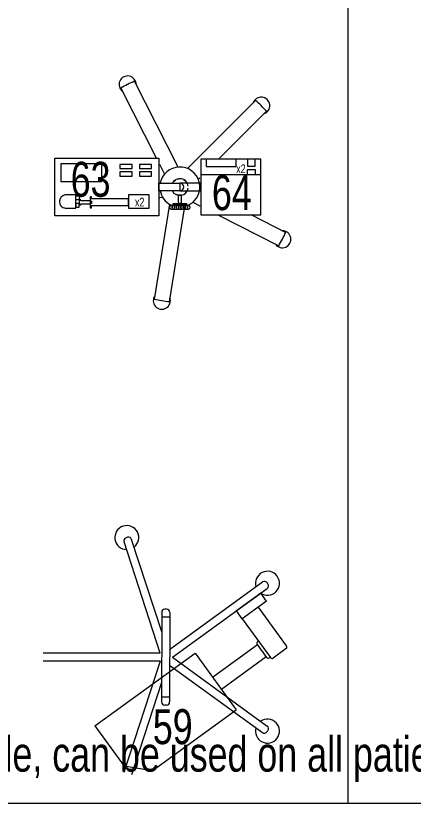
# Model space of a CAD drawing. Header units: millimetres. Extents: x 26027 to 581921, y 7230 to 233891.
# Drawn here: x 491906 to 492901, y 136760 to 138732 of the extents above; entities that cross this region are included whole.
import ezdxf

# ---------------------------------------------------------------- set-up
doc = ezdxf.new("R2010")
doc.units = ezdxf.units.MM
doc.header["$LTSCALE"] = 5
doc.linetypes.add('HIDDEN', pattern=[9.524999999999999, 6.35, -3.175])
for name, color, linetype, lineweight in [('Medical Equipment and Furniture', 163, 'Continuous', 0), ('Medical Equipment and Furniture1', 163, 'Continuous', 5), ('Medical Equipment and Furniture2', 42, 'Continuous', 13), ('Walls', 32, 'Continuous', 5)]:
    doc.layers.add(name, color=color, linetype=linetype, lineweight=lineweight)
doc.styles.add('X3G_ENTITY_257CFD', font='swisscl.ttf', dxfattribs={"height": 200})

# ---------------------------------------------------------------- blocks, each defined once
blk = doc.blocks.new('HF12177-P')
for p, q in [((0, 0), (-0.172356073249512, 0.2372277831040526)), ((0, 0), (0.1723560732495408, 0.2372277831040623)), ((-0.0196261050550533, -0.0070130161670328), (-0.1885364131370046, 0.225472078058198)), ((0.0196261050550586, -0.0070130161670328), (0.1885364131370282, 0.2254720780581989)), ((-0.1199999999999939, -0.0150130161670328), (-0.1199999999999957, -0.0190130161670323)), ((-0.1119999999999948, -0.0070130161670328), (0.1120000000000059, -0.0070130161670328)), ((-0.0999999999999943, -0.0070130161670336), (-0.0999999999999943, -0.0270130161670323)), ((0.1000000000000054, -0.0070130161670336), (0.1000000000000054, -0.0270130161670323)), ((0.120000000000005, -0.0150130161670319), (0.120000000000005, -0.0190130161670315)), ((-0.0631375151467193, -0.0270130161670323), (-0.2950583245726665, -0.1023686551157921)), ((-0.0099999999999945, -0.0307768353717535), (-0.2888779846851648, -0.1213897854416945)), ((-0.1119999999999965, -0.0270130161670323), (0.1120000000000059, -0.0270130161670323)), ((-0.0099999999999945, -0.0307768353717535), (-0.0099999999999945, -0.3240065014399303)), ((0.0100000000000051, -0.0307768353717535), (0.0100000000000051, -0.3240065014399303)), ((0.0100000000000051, -0.0307768353717535), (0.2888779846851794, -0.1213897854416901)), ((0.0631375151467357, -0.0270130161670315), (0.2950583245726759, -0.1023686551157867))]:
    blk.add_line(p, q)
for centre, radius, start, end in [((-0.1851523544721125, 0.2378273370610664), 0.03, 325.4712206343755, 286.5287793654765), ((0.1851523544721343, 0.2378273370610664), 0.03, 253.4712206343819, 214.5287793655101), ((1.07e-14, -0.0170130161670334), 0.315, 125.626734952441, 126.3732650475588), ((-0.1788282092045108, 0.2325255010857132), 0.008, 36.00000000000047, 125.6267349524374), ((0.1788282092045397, 0.232525501085723), 0.008, 54.37326504756317, 143.9999999999995), ((1.07e-14, -0.0170130161670334), 0.315, 53.6267349524407, 54.37326504755897), ((-0.182064277182004, 0.2301743600765382), 0.008, 126.3732650475615, 215.9999999999981), ((0.1820642771820293, 0.2301743600765391), 0.008, 323.9999999999943, 53.62673495243742), ((-0.1119999999999948, -0.0150130161670328), 0.008, 90, 180), ((-0.1119999999999965, -0.0190130161670323), 0.008, 180, 270), ((0.1120000000000059, -0.0150130161670328), 0.008, 5.0889e-12, 90), ((0.1120000000000059, -0.0190130161670323), 0.008, 270, 8.472999999999999e-12), ((-0.2995828026329743, -0.1143533693951433), 0.03, 37.47122063443059, 358.5287793655249), ((-0.2925861886176673, -0.1099771072461531), 0.008, 107.9999999999985, 197.6267349524409), ((1.07e-14, -0.0170130161670334), 0.315, 197.6267349524403, 198.3732650475586), ((-0.2913501206401641, -0.1137813333113335), 0.008, 198.3732650475597, 287.9999999999986)]:
    blk.add_arc(centre, radius, start, end)
blk = doc.blocks.new('MONITOR ARM PLAN')
at = {"color": 8, "linetype": 'HIDDEN'}
for p, q in [((0.02499999999997726, -0.4937500000000057, 2.884949923066148e-09), (0.02500000000003411, -0.1837499999999892, 2.884949923283001e-09)), ((0.02500000000003411, -0.1837499999999892, 2.884949923283001e-09), (0.1999999999999886, -0.1837499999999608, 2.939084461879983e-09)), ((0.1999999999999886, -0.4437499999999943, 2.939084461698109e-09), (0.1999999999999886, -0.1837499999999608, 2.939084461879983e-09)), ((0.1999999999999886, -0.4437499999999943, 2.939084461698109e-09), (0.1500000000000341, -0.4937499999999773, 2.923617450635419e-09)), ((0.02499999999997726, -0.4937500000000057, 2.884949923066148e-09), (0.1500000000000341, -0.4937499999999773, 2.923617450635419e-09))]:
    blk.add_line(p, q, dxfattribs=at)
at = {"layer": 'Medical Equipment and Furniture1'}
for p, q in [((0.02500000000003411, 0.03750000000000853), (-5.684341886080801e-14, 0.03750000000000853)), ((-5.684341886080801e-14, 0.03750000000000853), (0, -0.03749999999999432)), ((0.02500000000003411, 0.03750000000000853), (0.02500000000003411, -0.0374999999999801)), ((0.1450000000000387, 0.01250000000003126), (0.02500000000003411, 0.01250000000000284)), ((0.1500000000000341, 0.007499999999993179), (0.1500000000000341, -0.03249999999997044)), ((0.02500000000003411, -0.0374999999999801), (0, -0.03749999999999432)), ((0.02500000000003411, -0.0374999999999801), (0.1450000000000387, -0.03749999999996589)), ((0.09375, -0.0374999999999801), (0.09375, -0.04000000000000625)), ((0.1437500000000114, -0.03750000000002274), (0.1437500000000114, -0.03999999999999204)), ((0.0987500000000523, -0.04499999999998749), (0.1387500000000159, -0.04499999999998749)), ((0.1000000000000227, -0.04499999999998749), (0.0999999999999659, -0.183749999999975)), ((0.1375000000000455, -0.04499999999997328), (0.1374999999999886, -0.1837499999999608))]:
    blk.add_line(p, q, dxfattribs=at)
for centre, start, end in [((0.1450000000000387, 0.0075000000000216, -3.499747055762833e-09), 0, 90), ((0.1450000000000387, -0.03249999999998465), 270, 0), ((0.09874999999999545, -0.03999999999997783), 179.9999999999968, 270), ((0.1387500000000159, -0.03999999999999204), 270, 359.9999999999968)]:
    blk.add_arc(centre, 0.005, start, end, dxfattribs=at)
blk = doc.blocks.new('Syringe')
at = {"layer": 'Medical Equipment and Furniture2', "color": 254}
for points in [[(42.97385594014819, -11.52769231201985), (42.71385594014819, -11.52769231201985), (42.71385594014819, -11.38269231201985), (42.97385594014819, -11.38269231201985), (42.97385594014819, -11.52769231201985)], [(42.73841369473156, -11.50858334405179), (42.76581621522021, -11.50858334405179), (42.76581621522021, -11.47504756169225), (42.73841369473156, -11.47504756169225)], [(42.7790012545754, -11.48993886659864), (42.7790012545754, -11.48696168110014), (42.77477331199265, -11.48696168110014), (42.77477331199265, -11.50002276353294), (42.7790012545754, -11.50002276353294), (42.7790012545754, -11.49704557803444)], [(42.80225506180747, -11.48993886659864), (42.7790012545754, -11.48993886659864)], [(42.7790012545754, -11.49704557803444), (42.80225506180747, -11.49704557803444)], [(42.80552216427, -11.48510830951575), (42.80552216427, -11.48004698268532), (42.80225506180747, -11.48004698268532), (42.80225506180747, -11.50693746194775), (42.80552216427, -11.50693746194775), (42.80552216427, -11.50187613511732)], [(42.80552216427, -11.50187613511732), (42.89835531338043, -11.50187613511732), (42.89835531338043, -11.48510830951575), (42.80552216427, -11.48510830951575)], [(42.80552216427, -11.48993886659864), (42.80552216427, -11.49704557803444)], [(42.80552216427, -11.49704557803444), (42.80552216427, -11.48993886659864)], [(42.80552216427, -11.49704557803444), (42.80552216427, -11.48993886659864)]]:
    blk.add_lwpolyline(points, dxfattribs=at)
for points in [[(42.83124684384199, -11.39735652273614), (42.7289066676983, -11.39735652273614), (42.7289066676983, -11.44151191048915), (42.83124684384199, -11.44151191048915)], [(42.90729961535482, -11.39847436903248), (42.87654165908655, -11.39847436903248), (42.87654165908655, -11.40909397442593), (42.90729961535482, -11.40909397442593)], [(42.95595675588564, -11.39847436903248), (42.92519879961737, -11.39847436903248), (42.92519879961737, -11.40909397442593), (42.95595675588564, -11.40909397442593)], [(42.90729961535482, -11.41747801838315), (42.87654165908655, -11.41747801838315), (42.87654165908655, -11.42809762377659), (42.90729961535482, -11.42809762377659)], [(42.95595675588564, -11.41747801838315), (42.92519879961737, -11.41747801838315), (42.92519879961737, -11.42809762377659), (42.95595675588564, -11.42809762377659)], [(42.949805164632, -11.47504756169225), (42.89835531338043, -11.47504756169225), (42.89835531338043, -11.50858334405179), (42.949805164632, -11.50858334405179)], [(42.77477331199265, -11.48696168110014), (42.76581621522021, -11.48696168110014), (42.76581621522021, -11.47770347950299), (42.77477331199265, -11.47770347950299)], [(42.77477331199265, -11.49666922464391), (42.76581621522021, -11.49666922464391), (42.76581621522021, -11.50592742624105), (42.77477331199265, -11.50592742624105)]]:
    blk.add_lwpolyline(points, close=True, dxfattribs=at)
at = {"layer": 'Medical Equipment and Furniture2', "color": 254, "extrusion": (0, 0, -1)}
blk.add_ellipse((42.73841369473156, -11.49181545287202), major_axis=(0, 0.01676789117977024), ratio=0.7337346345725659, start_param=3.141592653589793, end_param=6.283185307179586, dxfattribs=at)
blk = doc.blocks.new('Infusion')
at = {"layer": 'Medical Equipment and Furniture2', "color": 254}
for points in [[(43.07928500095404, -11.38519231201985), (43.07928500095404, -11.52519231201985), (43.22928500095404, -11.52519231201985), (43.22928500095404, -11.38519231201985), (43.07928500095404, -11.38519231201985)], [(43.19615889373929, -11.42417166417462), (43.19615889373929, -11.41140245575496), (43.2149662019066, -11.41140245575496), (43.2149662019066, -11.42417166417462)]]:
    blk.add_lwpolyline(points, dxfattribs=at)
for points in [[(43.07928500095404, -11.38519231201985), (43.07928500095404, -11.42417166417462), (43.22928500095404, -11.42417166417462), (43.22928500095404, -11.38519231201985)], [(43.09271869881898, -11.38519231201985), (43.09271869881898, -11.40401001514759), (43.16727627938416, -11.40401001514759), (43.16727627938416, -11.38519231201985)], [(43.19615889373929, -11.38519231201985), (43.19615889373929, -11.40266582319452), (43.2149662019066, -11.40266582319452), (43.2149662019066, -11.38519231201985)]]:
    blk.add_lwpolyline(points, close=True, dxfattribs=at)
blk = doc.blocks.new('Infusion Syringe')
at = {"layer": 'Medical Equipment and Furniture1'}
for p, q in [((43.02246416823158, -11.40528214392162), (42.91270219651813, -11.18986214513194)), ((42.96830567694769, -11.38269231201986), (42.87884394859901, -11.20711378412204)), ((43.04589888626441, -11.40899383862143), (43.21685716525815, -11.23803555962775)), ((43.12344052823619, -11.38519231201985), (43.24372722294322, -11.26490561731282)), ((42.98860592031247, -11.42253378291184), (42.97649166666832, -11.39875822144347)), ((43.01242833492739, -11.44105017639612), (43.01702339333832, -11.43645511798519)), ((43.02344178125031, -11.43543854520794), (43.01702339333832, -11.43645511798519)), ((43.03565028054589, -11.43737218153609), (43.04144039192954, -11.44032239064143)), ((43.07276894394954, -11.4358638963065), (43.07664927443392, -11.43198356582212)), ((42.97526909391956, -11.44306834932974), (42.97385594014821, -11.44329217089893)), ((43.04439060103488, -11.44611250202507), (43.04144039192954, -11.44032239064143)), ((43.01749066055635, -11.4730124425036), (43.02328077193994, -11.47596265160894)), ((43.02969915985193, -11.47494607883175), (43.02328077193994, -11.47596265160894)), ((43.04071260617485, -11.46933444764358), (43.04530766458578, -11.46473938923265)), ((43.04632423736302, -11.45832100132066), (43.04530766458578, -11.46473938923265)), ((43.07910748960177, -11.45951473551412), (43.07928500095403, -11.45960518206567)), ((42.98377867242272, -11.48120670440682), (42.97649166666832, -11.48236085273487)), ((43.05922899965918, -11.4931568622585), (43.07664927443386, -11.50203293559338)), ((43.00055607816415, -11.49798411014825), (42.96273468027897, -11.73677901833304)), ((43.03808823510673, -11.5039286198197), (43.00026683722155, -11.7427235280046)), ((43.12210210990946, -11.52519231201984), (43.27464899844898, -11.60291883397196)), ((43.20580430196361, -11.52519231201984), (43.29190063743903, -11.56906058605273))]:
    blk.add_line(p, q, dxfattribs=at)
for points in [[(43.02657047055112, -11.44546958000529), (43.02657047055112, -11.4649150440344), (42.97385594014821, -11.4649150440344), (42.97385594014821, -11.44546958000529)], [(43.02657047055112, -11.44546958000529), (43.02657047055112, -11.4649150440344), (43.07928500095403, -11.4649150440344), (43.07928500095403, -11.44546958000529)], [(43.04297723967369, -11.49631761196684), (43.04297723967369, -11.50085798044978), (43.01016370142855, -11.50085798044978), (43.01016370142855, -11.49631761196684)]]:
    blk.add_lwpolyline(points, close=True, dxfattribs=at)
for points in [[(43.03023583093585, -11.475899659915), (43.03023583093585, -11.49631761196684), (43.02290511016639, -11.49631761196684), (43.02290511016639, -11.475899659915)], [(43.00462476640575, -11.50085798044978), (43.04851617469649, -11.50085798044978)], [(43.04851617469649, -11.51160316530564), (43.00462476640575, -11.51160316530564)]]:
    blk.add_lwpolyline(points, dxfattribs=at)
for centre, radius, start, end in [((42.8957730725586, -11.19848796462702), 0.021375, 359.733955549482, 234.2660444511018), ((43.02657047055112, -11.45519231201985), 0.2881060243938074, 113.2187168666233, 120.7812831336519), ((43.23029219410068, -11.25147058847028), 0.02137500000000001, 287.7339555497558, 162.2660444489412), ((43.02657047055112, -11.45519231201985), 0.2881060243938074, 41.21871686729833, 48.78128313335137), ((43.02657047055112, -11.45519231201985), 0.05007880388276364, 296.8162943433127, 169.3714442554442), ((43.02657047055112, -11.45519231201985), 0.02102924448476753, 6.82758775052605, 152.46157466306), ((43.02657047055112, -11.45519231201985), 0.02102924448476753, 207.53842533694, 353.1724122494739), ((43.02657047055112, -11.45519231201985), 0.009722732014547094, 270, 90), ((43.02657047055112, -11.45519231201985), 0.05007880388276364, 190.6285557445558, 243.1837056566872), ((43.28327481794395, -11.58598971001237), 0.02137500000000001, 215.7339555502725, 90.2660444513273), ((43.02657047055112, -11.45519231201985), 0.2881060243938074, 329.2187168668387, 336.7812831331638), ((42.98150075875026, -11.73975127316885), 0.02137500000000001, 143.7339555486883, 18.26604444929806), ((43.02657047055112, -11.45519231201985), 0.2881060243938074, 257.2187168657761, 264.7812831335469)]:
    blk.add_arc(centre, radius, start, end, dxfattribs=at)
for centre in [(43.00462476640575, -11.50623057287771), (43.01011119244214, -11.50623057287771), (43.01559761847847, -11.50623057287771), (43.02108404451479, -11.50623057287771), (43.02657047055112, -11.50623057287771), (43.03205689658745, -11.50623057287771), (43.03754332262378, -11.50623057287771), (43.04302974866016, -11.50623057287771), (43.04851617469649, -11.50623057287771)]:
    blk.add_ellipse(centre, major_axis=(-1.601640999364343e-14, -0.005372592427942437), ratio=0.510593918105976, start_param=3.141592653595631, end_param=9.424777960775216, dxfattribs=at)
for name in ['Syringe', 'Infusion']:
    blk.add_blockref(name, (0, 0), dxfattribs=at)

msp = doc.modelspace()

# ---------------------------------------------------------------- linework, layer by layer
at = {"layer": 'Medical Equipment and Furniture'}
msp.add_line((492737.5808632695, 139260.2664896438, -8.83496105608117e-07), (492737.5808632695, 136760.2664896438, -8.83496105608117e-07), dxfattribs=at)
at = {"layer": 'Walls', "elevation": -5.890273202524554e-07}
msp.add_lwpolyline([(485017.5808632697, 136760.2664896604), (497898.7706974053, 136760.2664896604)], dxfattribs=at)

# ---------------------------------------------------------------- block references
at = {"layer": 'Medical Equipment and Furniture', "xscale": 1000, "yscale": 1000, "zscale": 1000}
msp.add_blockref('Infusion Syringe', (449290.1606886708, 149758.6973696426, -2.944617172317976e-07), dxfattribs=at)
at = {"layer": 'Medical Equipment and Furniture', "extrusion": (-1.926890227025498e-13, -1.394047920958279e-12, -1), "xscale": -1000, "yscale": 1000, "zscale": -1000, "rotation": 90.01496832471715}
msp.add_blockref('HF12177-P', (-492298.2812264815, 137126.0455254465, 8.20372519699217e-09), dxfattribs=at)
at = {"layer": 'Medical Equipment and Furniture', "xscale": 1000, "yscale": 1000, "zscale": 1000, "rotation": 305.9850316752795}
msp.add_blockref('MONITOR ARM PLAN', (492488.8019714013, 137264.3909174353, 2.638405049992798e-08), dxfattribs=at)

# ---------------------------------------------------------------- texts
at = {"layer": 'Medical Equipment and Furniture', "char_height": 87.47307164393662, "attachment_point": 2, "style": 'X3G_ENTITY_257CFD'}
for s, insert in [('63', (492093.3288733885, 138366.57451322, -2.944617172317976e-07)), ('64', (492446.9243895509, 138333.1710019445, -2.944617172317976e-07)), ('59', (492298.9583083526, 136995.8450443528, -2.944617172317976e-07))]:
    msp.add_mtext(s, dxfattribs=dict(at, insert=insert))
at = {"layer": 'Medical Equipment and Furniture', "char_height": 21.86826791098416, "width": 20.63584914273737, "attachment_point": 2, "style": 'X3G_ENTITY_257CFD'}
for insert in [(492469.7343238904, 138360.0671180109, -2.944617172317976e-07), (492216.1842414618, 138276.6318983391, -2.944617172317976e-07)]:
    msp.add_mtext('x2', dxfattribs=dict(at, insert=insert))
at = {"layer": 'Medical Equipment and Furniture', "color": 1, "insert": (492266.6987769762, 136926.9466620337, -1.472514758127375e-06), "char_height": 87.47307164393663, "width": 3260.53706408931, "attachment_point": 2, "style": 'X3G_ENTITY_257CFD'}
msp.add_mtext('59 is mobile, can be used on all patients', dxfattribs=at)

doc.saveas('drawing.dxf')
